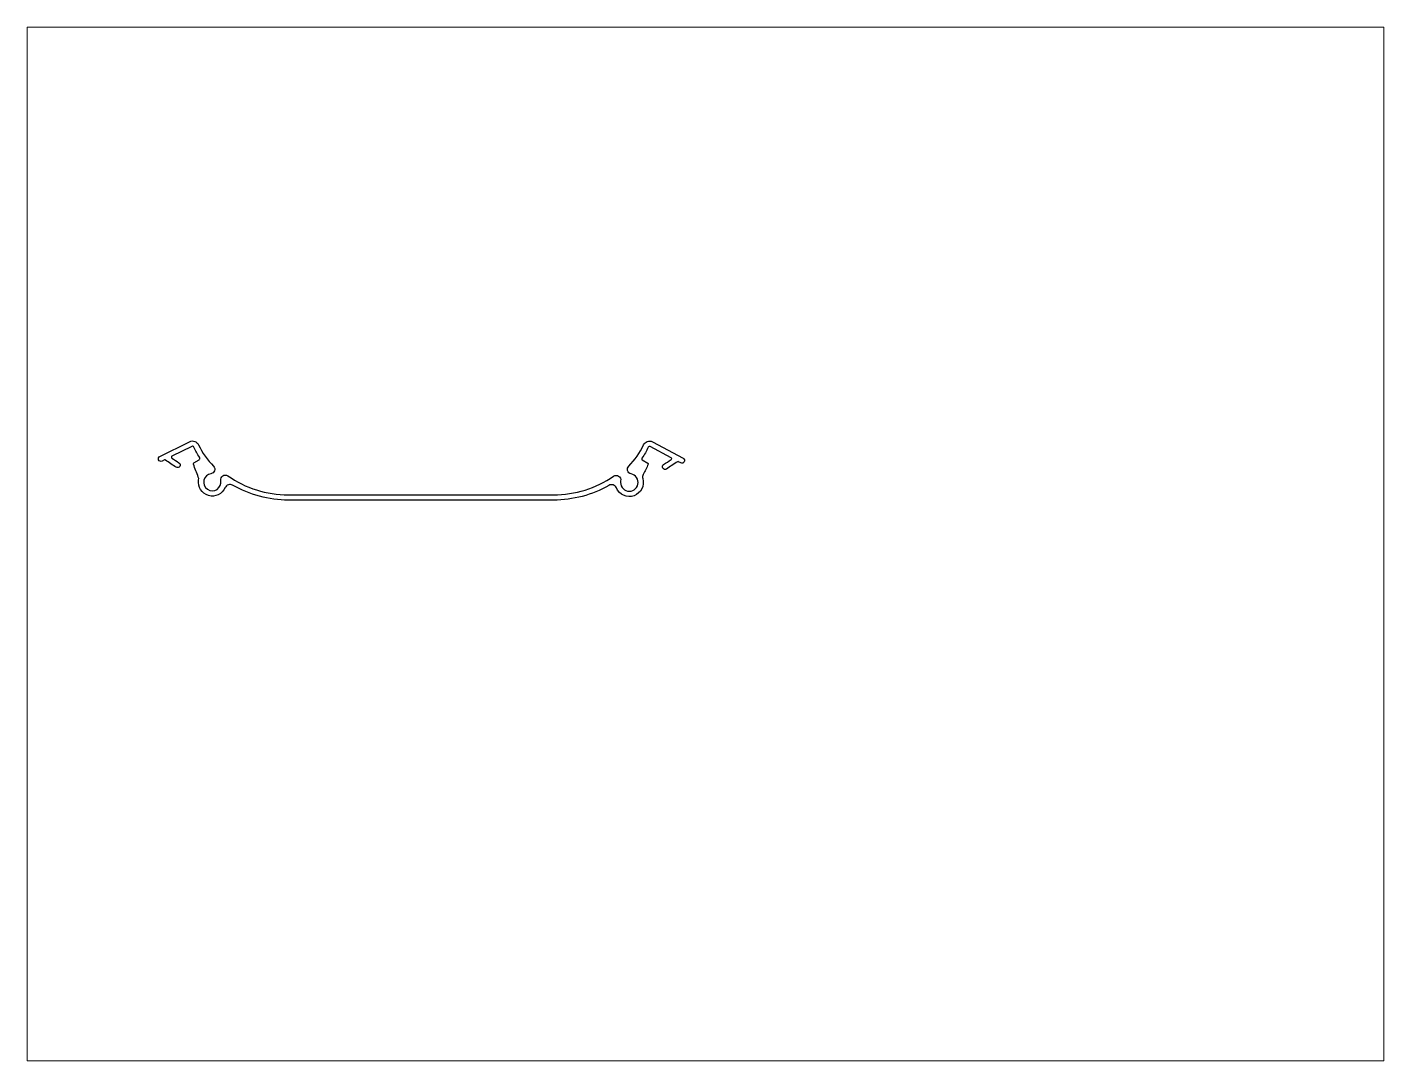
# Paper-space layout 'Layout1' of a CAD drawing. Extents: x 27 to 240, y 20 to 183.
# The model-space entities are those that its viewports show. They can reach past a viewport. Long polylines and large blocks are cut down to what shows.
import ezdxf

# ---------------------------------------------------------------- set-up
doc = ezdxf.new("R2010")
doc.units = 0
doc.header["$LTSCALE"] = 15
doc.layers.get('0').update_dxf_attribs({"linetype": 'CONTINUOUS'})

msp = doc.modelspace()

# ---------------------------------------------------------------- linework, layer by layer
at = {"ltscale": 0.05}
msp.add_lwpolyline([(52.7, 148.35, -0.653163), (54.66, 149.71, 0.153997), (71.9, 144.27), (147.34, 144.28, 0.151915), (164.36, 149.57, -0.674216), (166.39, 148.27, 2.384165), (169.35, 150.25, -0.593509), (168.69, 152.44, 0.083984), (172.89, 158.46, -0.41484), (175.42, 159.37), (184.15, 154.7, -1), (183.45, 153.38), (182.85, 153.7, 0.274184), (182.54, 153.69, 0.00069), (179.38, 151.61, -0.98951), (178.59, 152.89, -0.000785), (180.76, 154.31, 0.57683), (180.74, 154.83), (174.8, 158, 0.428768), (174.25, 157.82, -0.038673), (172.45, 154.67, 0.430167), (172.54, 154.24), (174.1, 153.3, -0.324201), (174.21, 152.96, -0.033046), (172.82, 150.07, 0.201324), (172.69, 148.92, -0.942504), (165.16, 146.25, 0.450184), (163.03, 146.96, -0.131073), (147.34, 142.78), (71.9, 142.77, -0.132185), (56.07, 147.03, 0.450668), (53.94, 146.32, -0.887153), (46.4, 148.52, 0.138672), (46.31, 149.33, -0.013205), (44.93, 152.98, -0.351492), (45.06, 153.34), (46.52, 154.24, 0.424269), (46.67, 154.94, -0.035732), (45.02, 157.86, 0.418608), (44.48, 158.05), (38.81, 155.24, 0.571054), (38.77, 154.73, 0.01673), (40.81, 153.41, -1), (40.04, 152.12, -0.024265), (36.99, 154.16, 0.284382), (36.68, 154.19), (36.04, 153.87, -1), (35.37, 155.22), (43.81, 159.39, -0.418608), (46.37, 158.51, 0.085291), (50.67, 152.41, -0.583385), (49.9, 150.29, 2.468023)], format="xyb", close=True, dxfattribs=at)

psp = doc.layouts.get("Layout1")

# ---------------------------------------------------------------- viewports
at = {"layer": '0', "color": 0, "linetype": 'BYBLOCK', "ltscale": 0.05}
psp.add_viewport(center=(133.35, 101.6), size=(213.36, 162.56), view_center_point=(190.51, 130.3), view_height=293.8955, dxfattribs=at)

doc.saveas('drawing.dxf')
